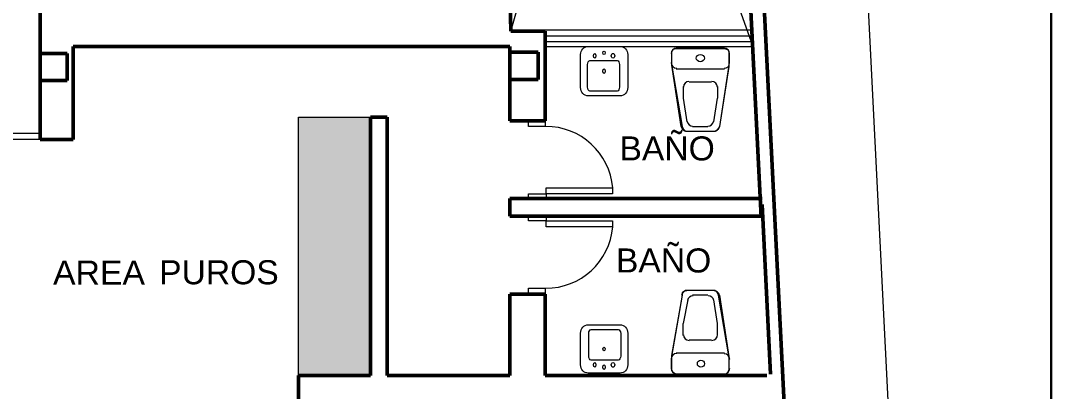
# Model space of a CAD drawing. Header units: millimetres. Extents: x 0.4 to 34.5, y 0.3 to 53.8.
# Drawn here: x 25.29 to 34.54, y 11.95 to 15.28 of the extents above; entities that cross this region are included whole.
import ezdxf

# ---------------------------------------------------------------- set-up
doc = ezdxf.new("R2010")
doc.units = ezdxf.units.MM
doc.header["$MEASUREMENT"] = 0
doc.layers.add('Layer 1', color=7, linetype='Continuous')

msp = doc.modelspace()

# ---------------------------------------------------------------- hatches: boundary and pattern name
at = {"layer": 'Layer 1', "true_color": 0xeee8cc}
msp.add_hatch(color=254, dxfattribs=at).paths.add_polyline_path([(27.7857, 14.4097), (28.4313, 14.4097), (28.4313, 12.0919), (27.7857, 12.0919)])

# ---------------------------------------------------------------- linework, layer by layer
at = {"layer": 'Layer 1', "lineweight": 0}
for points in [[(0.3528, 53.58), (34.5381, 53.58), (34.5381, 0.344), (0.3528, 0.344), (0.3528, 53.58)], [(0.3528, 53.58), (34.5293, 53.58), (34.5293, 0.3528), (0.3528, 0.3528), (0.3528, 53.58)], [(31.5218, 14.2827), (31.5535, 14.3039), (31.5641, 14.325), (31.6488, 14.8648), (31.6488, 14.8965), (31.6488, 14.9918), (31.6382, 15.013), (31.6064, 15.0235), (31.1619, 15.0235), (31.1408, 15.013), (31.1302, 14.9918), (31.1302, 14.886), (31.2254, 14.325), (31.236, 14.3039), (31.2572, 14.2827), (31.5218, 14.2827)], [(27.7857, 14.4097), (28.4313, 14.4097), (28.4313, 12.0919), (27.7857, 12.0919), (27.7857, 14.4097)], [(31.2572, 12.8539), (31.2254, 12.8327), (31.2254, 12.8115), (31.1302, 12.2718), (31.1302, 12.24), (31.1302, 12.1448), (31.1408, 12.1236), (31.1725, 12.1025), (31.617, 12.1025), (31.6382, 12.1236), (31.6488, 12.1448), (31.6488, 12.2506), (31.5535, 12.8115), (31.543, 12.8327), (31.5218, 12.8539), (31.2572, 12.8539)]]:
    msp.add_lwpolyline(points, dxfattribs=at)
at = {"layer": 'Layer 1', "color": 7, "lineweight": 5, "true_color": 0xffffff}
for points in [[(30.5375, 43.843), (32.686, 0.9367)], [(32.5378, 3.9424), (30.9397, 35.7041)], [(29.5426, 21.5431), (31.8605, 15.0447)], [(29.6908, 15.1823), (31.5324, 21.5431)], [(29.9977, 15.1929), (31.8605, 15.1929)], [(29.9977, 15.14), (31.8605, 15.14)], [(29.9977, 15.0871), (31.8605, 15.0871)], [(29.9977, 15.0447), (31.8605, 15.0447)], [(31.1302, 14.9812), (31.1302, 14.8965)], [(31.1725, 15.0341), (31.6064, 15.0341)], [(31.6488, 14.9812), (31.6488, 14.8965)], [(31.1302, 14.8754), (31.2148, 14.325)], [(31.1725, 14.8436), (31.6064, 14.8436)], [(31.5641, 14.325), (31.6488, 14.8754)], [(31.2889, 14.7272), (31.49, 14.7272)], [(31.236, 14.6849), (31.236, 14.579)], [(31.543, 14.6849), (31.543, 14.579)], [(31.236, 14.579), (31.2678, 14.3674)], [(31.5112, 14.3674), (31.543, 14.579)], [(29.8495, 14.378), (29.9977, 14.378), (29.9977, 14.325), (29.8495, 14.325), (29.8495, 14.378)], [(25.4679, 14.2615), (20.0385, 14.2615)], [(31.2678, 14.2827), (31.49, 14.2827)], [(31.3207, 14.325), (31.4583, 14.325)], [(31.49, 14.2827), (31.5112, 14.2827)], [(25.4679, 14.2086), (19.9856, 14.2086)], [(29.8495, 13.7218), (30.0083, 13.7218), (30.0083, 13.6794), (29.8495, 13.6794), (29.8495, 13.7218)], [(30.0083, 13.7747), (30.601, 13.7747), (30.601, 13.7218), (30.0083, 13.7218), (30.0083, 13.7747)], [(29.8495, 13.5207), (30.0083, 13.5207), (30.0083, 13.4783), (29.8495, 13.4783), (29.8495, 13.5207)], [(30.0083, 13.4783), (30.601, 13.4783), (30.601, 13.4254), (30.0083, 13.4254), (30.0083, 13.4783)], [(29.8495, 12.8751), (29.9977, 12.8751), (29.9977, 12.8221), (29.8495, 12.8221), (29.8495, 12.8751)], [(31.2889, 12.8539), (31.2678, 12.8539)], [(31.5112, 12.8539), (31.2889, 12.8539)], [(31.2254, 12.8115), (31.1302, 12.2612)], [(31.2784, 12.7692), (31.236, 12.5575)], [(31.4583, 12.8115), (31.3207, 12.8115)], [(31.543, 12.5575), (31.5112, 12.7692)], [(31.6488, 12.2612), (31.5641, 12.8115)], [(31.236, 12.4517), (31.236, 12.5575)], [(31.543, 12.4517), (31.543, 12.5575)], [(31.49, 12.4094), (31.2889, 12.4094)], [(31.1302, 12.1554), (31.1302, 12.24)], [(31.6064, 12.293), (31.1725, 12.293)], [(31.6488, 12.1554), (31.6488, 12.24)], [(31.6064, 12.1025), (31.1831, 12.1025)]]:
    msp.add_lwpolyline(points, dxfattribs=at)
at = {"layer": 'Layer 1', "color": 1, "lineweight": 5, "true_color": 0xff0000}
msp.add_lwpolyline([(33.4692, 3.9953), (31.4688, 43.8853)], dxfattribs=at)
at = {"layer": 'Layer 1', "color": 7, "lineweight": 50, "true_color": 0xffffff}
for points in [[(30.9397, 35.7041), (32.5378, 3.9424)], [(30.8338, 35.5559), (31.9346, 13.5101)], [(29.5426, 21.5431), (29.6908, 15.1823)], [(25.4679, 15.3411), (25.4679, 14.2086)], [(29.6908, 15.1823), (29.9977, 15.1823)], [(29.9977, 15.1823), (29.9977, 14.378)], [(25.7113, 14.9812), (25.4679, 14.9812)], [(25.4679, 14.9812), (25.4679, 14.7378)], [(25.7113, 14.7378), (25.7113, 14.9812)], [(25.7643, 15.0447), (29.6802, 15.0447)], [(25.7643, 15.0447), (25.7643, 14.2086)], [(29.6802, 15.0447), (29.6802, 14.378)], [(29.9342, 14.9918), (29.6802, 14.9918)], [(29.6802, 14.9918), (29.6802, 14.7484)], [(29.9342, 14.7484), (29.9342, 14.9918)], [(25.4679, 14.7378), (25.7113, 14.7378)], [(29.6802, 14.7484), (29.9342, 14.7484)], [(28.4313, 14.4097), (28.5795, 14.4097)], [(28.4313, 14.4097), (28.4313, 12.0919)], [(28.5795, 14.4097), (28.5795, 12.0919)], [(28.5795, 14.4097), (28.5795, 12.0919)], [(29.6802, 14.378), (29.9977, 14.378)], [(25.4679, 14.2086), (25.7643, 14.2086)], [(29.6802, 13.6794), (29.6802, 13.5207)], [(29.6802, 13.6794), (31.9451, 13.6794)], [(29.9977, 13.6794), (31.9451, 13.6794)], [(31.9451, 13.6265), (32.0192, 12.1025)], [(29.6802, 13.5207), (31.9451, 13.5207)], [(29.6802, 12.8221), (29.6802, 12.0919)], [(29.6802, 12.8221), (29.9977, 12.8221)], [(29.9977, 12.8221), (29.9977, 12.0919)], [(28.4313, 12.0919), (27.7857, 12.0919)], [(27.7857, 9.9434), (27.7857, 12.0919)], [(29.6802, 12.0919), (28.5795, 12.0919)], [(31.9875, 12.0919), (29.9977, 12.0919)]]:
    msp.add_lwpolyline(points, dxfattribs=at)
at = {"layer": 'Layer 1', "color": 96, "lineweight": 5, "true_color": 0x008000}
msp.add_lwpolyline([(27.7857, 14.4097), (28.4313, 14.4097), (28.4313, 12.0919), (27.7857, 12.0919), (27.7857, 14.4097)], dxfattribs=at)
at = {"layer": 'Layer 1', "lineweight": 0}
for points, knots in [([(30.3153, 14.9707), (30.3153, 14.9707), (30.3153, 14.6743), (30.3153, 14.6743), (30.3153, 14.6336), (30.3463, 14.6002), (30.384, 14.6002), (30.384, 14.6002), (30.6698, 14.6002), (30.6698, 14.6002), (30.7076, 14.6002), (30.7386, 14.6336), (30.7386, 14.6743), (30.7386, 14.6743), (30.7386, 14.9707), (30.7386, 14.9707), (30.7386, 15.0113), (30.7076, 15.0447), (30.6698, 15.0447), (30.6698, 15.0447), (30.384, 15.0447), (30.384, 15.0447), (30.3463, 15.0447), (30.3153, 15.0113), (30.3153, 14.9707)], [0, 0, 0, 0, 1, 1, 1, 2, 2, 2, 3, 3, 3, 4, 4, 4, 5, 5, 5, 6, 6, 6, 7, 7, 7, 8, 8, 8, 8]), ([(30.4528, 14.9601), (30.4528, 14.9717), (30.4481, 14.9812), (30.4423, 14.9812), (30.4364, 14.9812), (30.4317, 14.9717), (30.4317, 14.9601), (30.4317, 14.9484), (30.4364, 14.9389), (30.4423, 14.9389), (30.4481, 14.9389), (30.4528, 14.9484), (30.4528, 14.9601)], [0, 0, 0, 0, 1, 1, 1, 2, 2, 2, 3, 3, 3, 4, 4, 4, 4]), ([(30.5375, 14.9865), (30.5375, 14.9952), (30.5327, 15.0024), (30.5269, 15.0024), (30.5211, 15.0024), (30.5163, 14.9952), (30.5163, 14.9865), (30.5163, 14.9779), (30.5211, 14.9707), (30.5269, 14.9707), (30.5327, 14.9707), (30.5375, 14.9779), (30.5375, 14.9865)], [0, 0, 0, 0, 1, 1, 1, 2, 2, 2, 3, 3, 3, 4, 4, 4, 4]), ([(30.6222, 14.9601), (30.6222, 14.9717), (30.6149, 14.9812), (30.6063, 14.9812), (30.5976, 14.9812), (30.5904, 14.9717), (30.5904, 14.9601), (30.5904, 14.9484), (30.5976, 14.9389), (30.6063, 14.9389), (30.6149, 14.9389), (30.6222, 14.9484), (30.6222, 14.9601)], [0, 0, 0, 0, 1, 1, 1, 2, 2, 2, 3, 3, 3, 4, 4, 4, 4]), ([(30.3787, 14.8807), (30.3787, 14.8807), (30.3787, 14.6796), (30.3787, 14.6796), (30.3787, 14.6593), (30.3883, 14.6425), (30.3999, 14.6425), (30.3999, 14.6425), (30.6433, 14.6425), (30.6433, 14.6425), (30.655, 14.6425), (30.6645, 14.6593), (30.6645, 14.6796), (30.6645, 14.6796), (30.6645, 14.8807), (30.6645, 14.8807), (30.6645, 14.901), (30.655, 14.9177), (30.6433, 14.9177), (30.6433, 14.9177), (30.3999, 14.9177), (30.3999, 14.9177), (30.3883, 14.9177), (30.3787, 14.901), (30.3787, 14.8807)], [0, 0, 0, 0, 1, 1, 1, 2, 2, 2, 3, 3, 3, 4, 4, 4, 5, 5, 5, 6, 6, 6, 7, 7, 7, 8, 8, 8, 8]), ([(31.4265, 14.9389), (31.4265, 14.9564), (31.4098, 14.9707), (31.3895, 14.9707), (31.3691, 14.9707), (31.3524, 14.9564), (31.3524, 14.9389), (31.3524, 14.9214), (31.3691, 14.9071), (31.3895, 14.9071), (31.4098, 14.9071), (31.4265, 14.9214), (31.4265, 14.9389)], [0, 0, 0, 0, 1, 1, 1, 2, 2, 2, 3, 3, 3, 4, 4, 4, 4]), ([(30.5375, 14.8225), (30.5375, 14.8341), (30.5327, 14.8436), (30.5269, 14.8436), (30.5211, 14.8436), (30.5163, 14.8341), (30.5163, 14.8225), (30.5163, 14.8108), (30.5211, 14.8013), (30.5269, 14.8013), (30.5327, 14.8013), (30.5375, 14.8108), (30.5375, 14.8225)], [0, 0, 0, 0, 1, 1, 1, 2, 2, 2, 3, 3, 3, 4, 4, 4, 4]), ([(30.3153, 12.4729), (30.3153, 12.4729), (30.3153, 12.1871), (30.3153, 12.1871), (30.3153, 12.1465), (30.3463, 12.113), (30.384, 12.113), (30.384, 12.113), (30.6698, 12.113), (30.6698, 12.113), (30.7076, 12.113), (30.7386, 12.1465), (30.7386, 12.1871), (30.7386, 12.1871), (30.7386, 12.4729), (30.7386, 12.4729), (30.7386, 12.5135), (30.7076, 12.547), (30.6698, 12.547), (30.6698, 12.547), (30.384, 12.547), (30.384, 12.547), (30.3463, 12.547), (30.3153, 12.5135), (30.3153, 12.4729)], [0, 0, 0, 0, 1, 1, 1, 2, 2, 2, 3, 3, 3, 4, 4, 4, 5, 5, 5, 6, 6, 6, 7, 7, 7, 8, 8, 8, 8]), ([(30.3893, 12.4676), (30.3893, 12.4676), (30.3893, 12.2665), (30.3893, 12.2665), (30.3893, 12.2462), (30.3988, 12.2295), (30.4105, 12.2295), (30.4105, 12.2295), (30.6539, 12.2295), (30.6539, 12.2295), (30.6655, 12.2295), (30.6751, 12.2462), (30.6751, 12.2665), (30.6751, 12.2665), (30.6751, 12.4676), (30.6751, 12.4676), (30.6751, 12.4879), (30.6655, 12.5046), (30.6539, 12.5046), (30.6539, 12.5046), (30.4105, 12.5046), (30.4105, 12.5046), (30.3988, 12.5046), (30.3893, 12.4879), (30.3893, 12.4676)], [0, 0, 0, 0, 1, 1, 1, 2, 2, 2, 3, 3, 3, 4, 4, 4, 5, 5, 5, 6, 6, 6, 7, 7, 7, 8, 8, 8, 8]), ([(30.5375, 12.33), (30.5375, 12.3387), (30.5327, 12.3459), (30.5269, 12.3459), (30.5211, 12.3459), (30.5163, 12.3387), (30.5163, 12.33), (30.5163, 12.3213), (30.5211, 12.3141), (30.5269, 12.3141), (30.5327, 12.3141), (30.5375, 12.3213), (30.5375, 12.33)], [0, 0, 0, 0, 1, 1, 1, 2, 2, 2, 3, 3, 3, 4, 4, 4, 4]), ([(30.4528, 12.1871), (30.4528, 12.1988), (30.4481, 12.2083), (30.4423, 12.2083), (30.4364, 12.2083), (30.4317, 12.1988), (30.4317, 12.1871), (30.4317, 12.1755), (30.4364, 12.166), (30.4423, 12.166), (30.4481, 12.166), (30.4528, 12.1755), (30.4528, 12.1871)], [0, 0, 0, 0, 1, 1, 1, 2, 2, 2, 3, 3, 3, 4, 4, 4, 4]), ([(30.6222, 12.1871), (30.6222, 12.1988), (30.6149, 12.2083), (30.6063, 12.2083), (30.5976, 12.2083), (30.5904, 12.1988), (30.5904, 12.1871), (30.5904, 12.1755), (30.5976, 12.166), (30.6063, 12.166), (30.6149, 12.166), (30.6222, 12.1755), (30.6222, 12.1871)], [0, 0, 0, 0, 1, 1, 1, 2, 2, 2, 3, 3, 3, 4, 4, 4, 4]), ([(31.4265, 12.1977), (31.4265, 12.2152), (31.4123, 12.2295), (31.3948, 12.2295), (31.3773, 12.2295), (31.363, 12.2152), (31.363, 12.1977), (31.363, 12.1803), (31.3773, 12.166), (31.3948, 12.166), (31.4123, 12.166), (31.4265, 12.1803), (31.4265, 12.1977)], [0, 0, 0, 0, 1, 1, 1, 2, 2, 2, 3, 3, 3, 4, 4, 4, 4]), ([(30.5375, 12.166), (30.5375, 12.1776), (30.5327, 12.1871), (30.5269, 12.1871), (30.5211, 12.1871), (30.5163, 12.1776), (30.5163, 12.166), (30.5163, 12.1543), (30.5211, 12.1448), (30.5269, 12.1448), (30.5327, 12.1448), (30.5375, 12.1543), (30.5375, 12.166)], [0, 0, 0, 0, 1, 1, 1, 2, 2, 2, 3, 3, 3, 4, 4, 4, 4])]:
    msp.add_open_spline(points, degree=3, knots=knots, dxfattribs=at)
at = {"layer": 'Layer 1', "color": 7, "lineweight": 5, "true_color": 0xffffff}
for points, knots in [([(30.3153, 14.9707), (30.3153, 14.9707), (30.3153, 14.6743), (30.3153, 14.6743), (30.3153, 14.6336), (30.3463, 14.6002), (30.384, 14.6002), (30.384, 14.6002), (30.6698, 14.6002), (30.6698, 14.6002), (30.7076, 14.6002), (30.7386, 14.6336), (30.7386, 14.6743), (30.7386, 14.6743), (30.7386, 14.9707), (30.7386, 14.9707), (30.7386, 15.0113), (30.7076, 15.0447), (30.6698, 15.0447), (30.6698, 15.0447), (30.384, 15.0447), (30.384, 15.0447), (30.3463, 15.0447), (30.3153, 15.0113), (30.3153, 14.9707)], [0, 0, 0, 0, 1, 1, 1, 2, 2, 2, 3, 3, 3, 4, 4, 4, 5, 5, 5, 6, 6, 6, 7, 7, 7, 8, 8, 8, 8]), ([(30.4528, 14.9601), (30.4528, 14.9717), (30.4481, 14.9812), (30.4423, 14.9812), (30.4364, 14.9812), (30.4317, 14.9717), (30.4317, 14.9601), (30.4317, 14.9484), (30.4364, 14.9389), (30.4423, 14.9389), (30.4481, 14.9389), (30.4528, 14.9484), (30.4528, 14.9601)], [0, 0, 0, 0, 1, 1, 1, 2, 2, 2, 3, 3, 3, 4, 4, 4, 4]), ([(30.5375, 14.9865), (30.5375, 14.9952), (30.5327, 15.0024), (30.5269, 15.0024), (30.5211, 15.0024), (30.5163, 14.9952), (30.5163, 14.9865), (30.5163, 14.9779), (30.5211, 14.9707), (30.5269, 14.9707), (30.5327, 14.9707), (30.5375, 14.9779), (30.5375, 14.9865)], [0, 0, 0, 0, 1, 1, 1, 2, 2, 2, 3, 3, 3, 4, 4, 4, 4]), ([(30.6222, 14.9601), (30.6222, 14.9717), (30.6149, 14.9812), (30.6063, 14.9812), (30.5976, 14.9812), (30.5904, 14.9717), (30.5904, 14.9601), (30.5904, 14.9484), (30.5976, 14.9389), (30.6063, 14.9389), (30.6149, 14.9389), (30.6222, 14.9484), (30.6222, 14.9601)], [0, 0, 0, 0, 1, 1, 1, 2, 2, 2, 3, 3, 3, 4, 4, 4, 4]), ([(31.1775, 15.0296), (31.1775, 15.0296), (31.1775, 15.0296), (31.1775, 15.0296), (31.15, 15.0296), (31.1274, 15.0071), (31.1274, 14.9796)], [0, 0, 0, 0, 1, 1, 1, 2, 2, 2, 2]), ([(31.6525, 14.9796), (31.6525, 14.9796), (31.6525, 14.9796), (31.6525, 14.9796), (31.6525, 15.0071), (31.63, 15.0296), (31.6024, 15.0296)], [0, 0, 0, 0, 1, 1, 1, 2, 2, 2, 2]), ([(30.3787, 14.8807), (30.3787, 14.8807), (30.3787, 14.6796), (30.3787, 14.6796), (30.3787, 14.6593), (30.3883, 14.6425), (30.3999, 14.6425), (30.3999, 14.6425), (30.6433, 14.6425), (30.6433, 14.6425), (30.655, 14.6425), (30.6645, 14.6593), (30.6645, 14.6796), (30.6645, 14.6796), (30.6645, 14.8807), (30.6645, 14.8807), (30.6645, 14.901), (30.655, 14.9177), (30.6433, 14.9177), (30.6433, 14.9177), (30.3999, 14.9177), (30.3999, 14.9177), (30.3883, 14.9177), (30.3787, 14.901), (30.3787, 14.8807)], [0, 0, 0, 0, 1, 1, 1, 2, 2, 2, 3, 3, 3, 4, 4, 4, 5, 5, 5, 6, 6, 6, 7, 7, 7, 8, 8, 8, 8]), ([(31.1274, 14.8996), (31.1274, 14.8996), (31.1274, 14.8996), (31.1274, 14.8996), (31.1274, 14.8722), (31.15, 14.8496), (31.1775, 14.8496)], [0, 0, 0, 0, 1, 1, 1, 2, 2, 2, 2]), ([(31.4265, 14.9389), (31.4265, 14.9564), (31.4098, 14.9707), (31.3895, 14.9707), (31.3691, 14.9707), (31.3524, 14.9564), (31.3524, 14.9389), (31.3524, 14.9214), (31.3691, 14.9071), (31.3895, 14.9071), (31.4098, 14.9071), (31.4265, 14.9214), (31.4265, 14.9389)], [0, 0, 0, 0, 1, 1, 1, 2, 2, 2, 3, 3, 3, 4, 4, 4, 4]), ([(31.6024, 14.8477), (31.6024, 14.8477), (31.6024, 14.8477), (31.6024, 14.8477), (31.63, 14.8477), (31.6525, 14.8702), (31.6525, 14.8976)], [0, 0, 0, 0, 1, 1, 1, 2, 2, 2, 2]), ([(30.5375, 14.8225), (30.5375, 14.8341), (30.5327, 14.8436), (30.5269, 14.8436), (30.5211, 14.8436), (30.5163, 14.8341), (30.5163, 14.8225), (30.5163, 14.8108), (30.5211, 14.8013), (30.5269, 14.8013), (30.5327, 14.8013), (30.5375, 14.8108), (30.5375, 14.8225)], [0, 0, 0, 0, 1, 1, 1, 2, 2, 2, 3, 3, 3, 4, 4, 4, 4]), ([(31.2875, 14.7297), (31.2875, 14.7297), (31.2875, 14.7297), (31.2875, 14.7297), (31.2601, 14.7297), (31.2375, 14.707), (31.2375, 14.6796)], [0, 0, 0, 0, 1, 1, 1, 2, 2, 2, 2]), ([(31.5424, 14.6796), (31.5424, 14.6796), (31.5424, 14.6796), (31.5424, 14.6796), (31.5424, 14.707), (31.5199, 14.7297), (31.4924, 14.7297)], [0, 0, 0, 0, 1, 1, 1, 2, 2, 2, 2]), ([(31.271, 14.3718), (31.271, 14.3718), (31.271, 14.3718), (31.271, 14.3718), (31.2749, 14.3476), (31.2959, 14.3296), (31.3205, 14.3296)], [0, 0, 0, 0, 1, 1, 1, 2, 2, 2, 2]), ([(31.4566, 14.3296), (31.4566, 14.3296), (31.4566, 14.3296), (31.4566, 14.3296), (31.4813, 14.3292), (31.503, 14.3472), (31.5069, 14.3718)], [0, 0, 0, 0, 1, 1, 1, 2, 2, 2, 2]), ([(30.604, 13.7752), (30.604, 13.7752), (30.604, 13.7752), (30.604, 13.7752), (30.5793, 14.0867), (30.3141, 14.3289), (30.0017, 14.3252)], [0, 0, 0, 0, 1, 1, 1, 2, 2, 2, 2]), ([(31.2191, 14.3268), (31.2191, 14.3268), (31.2191, 14.3268), (31.2191, 14.3268), (31.2229, 14.3026), (31.244, 14.2846), (31.2684, 14.2846)], [0, 0, 0, 0, 1, 1, 1, 2, 2, 2, 2]), ([(31.5114, 14.2846), (31.5114, 14.2846), (31.5114, 14.2846), (31.5114, 14.2846), (31.5359, 14.2846), (31.557, 14.3026), (31.5608, 14.3268)], [0, 0, 0, 0, 1, 1, 1, 2, 2, 2, 2]), ([(30.0017, 12.8752), (30.0017, 12.8752), (30.0017, 12.8752), (30.0017, 12.8752), (30.3141, 12.8714), (30.5793, 13.1136), (30.604, 13.4251)], [0, 0, 0, 0, 1, 1, 1, 2, 2, 2, 2]), ([(31.2695, 12.8515), (31.2695, 12.8515), (31.2695, 12.8515), (31.2695, 12.8515), (31.2449, 12.8515), (31.2238, 12.8335), (31.2201, 12.8092)], [0, 0, 0, 0, 1, 1, 1, 2, 2, 2, 2]), ([(31.5619, 12.8092), (31.5619, 12.8092), (31.5619, 12.8092), (31.5619, 12.8092), (31.5581, 12.8335), (31.537, 12.8515), (31.5125, 12.8515)], [0, 0, 0, 0, 1, 1, 1, 2, 2, 2, 2]), ([(31.3244, 12.8065), (31.3244, 12.8065), (31.3244, 12.8065), (31.3244, 12.8065), (31.2995, 12.8069), (31.2779, 12.7888), (31.274, 12.7643)], [0, 0, 0, 0, 1, 1, 1, 2, 2, 2, 2]), ([(31.5098, 12.7643), (31.5098, 12.7643), (31.5098, 12.7643), (31.5098, 12.7643), (31.506, 12.7885), (31.485, 12.8065), (31.4605, 12.8065)], [0, 0, 0, 0, 1, 1, 1, 2, 2, 2, 2]), ([(30.3153, 12.4729), (30.3153, 12.4729), (30.3153, 12.1871), (30.3153, 12.1871), (30.3153, 12.1465), (30.3463, 12.113), (30.384, 12.113), (30.384, 12.113), (30.6698, 12.113), (30.6698, 12.113), (30.7076, 12.113), (30.7386, 12.1465), (30.7386, 12.1871), (30.7386, 12.1871), (30.7386, 12.4729), (30.7386, 12.4729), (30.7386, 12.5135), (30.7076, 12.547), (30.6698, 12.547), (30.6698, 12.547), (30.384, 12.547), (30.384, 12.547), (30.3463, 12.547), (30.3153, 12.5135), (30.3153, 12.4729)], [0, 0, 0, 0, 1, 1, 1, 2, 2, 2, 3, 3, 3, 4, 4, 4, 5, 5, 5, 6, 6, 6, 7, 7, 7, 8, 8, 8, 8]), ([(30.3893, 12.4676), (30.3893, 12.4676), (30.3893, 12.2665), (30.3893, 12.2665), (30.3893, 12.2462), (30.3988, 12.2295), (30.4105, 12.2295), (30.4105, 12.2295), (30.6539, 12.2295), (30.6539, 12.2295), (30.6655, 12.2295), (30.6751, 12.2462), (30.6751, 12.2665), (30.6751, 12.2665), (30.6751, 12.4676), (30.6751, 12.4676), (30.6751, 12.4879), (30.6655, 12.5046), (30.6539, 12.5046), (30.6539, 12.5046), (30.4105, 12.5046), (30.4105, 12.5046), (30.3988, 12.5046), (30.3893, 12.4879), (30.3893, 12.4676)], [0, 0, 0, 0, 1, 1, 1, 2, 2, 2, 3, 3, 3, 4, 4, 4, 5, 5, 5, 6, 6, 6, 7, 7, 7, 8, 8, 8, 8]), ([(31.2384, 12.4565), (31.2384, 12.4565), (31.2384, 12.4565), (31.2384, 12.4565), (31.2384, 12.4291), (31.261, 12.4064), (31.2884, 12.4064)], [0, 0, 0, 0, 1, 1, 1, 2, 2, 2, 2]), ([(31.4935, 12.4064), (31.4935, 12.4064), (31.4935, 12.4064), (31.4935, 12.4064), (31.521, 12.4064), (31.5435, 12.4291), (31.5435, 12.4565)], [0, 0, 0, 0, 1, 1, 1, 2, 2, 2, 2]), ([(30.5375, 12.33), (30.5375, 12.3387), (30.5327, 12.3459), (30.5269, 12.3459), (30.5211, 12.3459), (30.5163, 12.3387), (30.5163, 12.33), (30.5163, 12.3213), (30.5211, 12.3141), (30.5269, 12.3141), (30.5327, 12.3141), (30.5375, 12.3213), (30.5375, 12.33)], [0, 0, 0, 0, 1, 1, 1, 2, 2, 2, 3, 3, 3, 4, 4, 4, 4]), ([(30.4528, 12.1871), (30.4528, 12.1988), (30.4481, 12.2083), (30.4423, 12.2083), (30.4364, 12.2083), (30.4317, 12.1988), (30.4317, 12.1871), (30.4317, 12.1755), (30.4364, 12.166), (30.4423, 12.166), (30.4481, 12.166), (30.4528, 12.1755), (30.4528, 12.1871)], [0, 0, 0, 0, 1, 1, 1, 2, 2, 2, 3, 3, 3, 4, 4, 4, 4]), ([(30.6222, 12.1871), (30.6222, 12.1988), (30.6149, 12.2083), (30.6063, 12.2083), (30.5976, 12.2083), (30.5904, 12.1988), (30.5904, 12.1871), (30.5904, 12.1755), (30.5976, 12.166), (30.6063, 12.166), (30.6149, 12.166), (30.6222, 12.1755), (30.6222, 12.1871)], [0, 0, 0, 0, 1, 1, 1, 2, 2, 2, 3, 3, 3, 4, 4, 4, 4]), ([(31.1785, 12.2885), (31.1785, 12.2885), (31.1785, 12.2885), (31.1785, 12.2885), (31.151, 12.2885), (31.1285, 12.2659), (31.1285, 12.2385)], [0, 0, 0, 0, 1, 1, 1, 2, 2, 2, 2]), ([(31.4265, 12.1977), (31.4265, 12.2152), (31.4123, 12.2295), (31.3948, 12.2295), (31.3773, 12.2295), (31.363, 12.2152), (31.363, 12.1977), (31.363, 12.1803), (31.3773, 12.166), (31.3948, 12.166), (31.4123, 12.166), (31.4265, 12.1803), (31.4265, 12.1977)], [0, 0, 0, 0, 1, 1, 1, 2, 2, 2, 3, 3, 3, 4, 4, 4, 4]), ([(31.6534, 12.2365), (31.6534, 12.2365), (31.6534, 12.2365), (31.6534, 12.2365), (31.6534, 12.2638), (31.6309, 12.2865), (31.6035, 12.2865)], [0, 0, 0, 0, 1, 1, 1, 2, 2, 2, 2]), ([(30.5375, 12.166), (30.5375, 12.1776), (30.5327, 12.1871), (30.5269, 12.1871), (30.5211, 12.1871), (30.5163, 12.1776), (30.5163, 12.166), (30.5163, 12.1543), (30.5211, 12.1448), (30.5269, 12.1448), (30.5327, 12.1448), (30.5375, 12.1543), (30.5375, 12.166)], [0, 0, 0, 0, 1, 1, 1, 2, 2, 2, 3, 3, 3, 4, 4, 4, 4]), ([(31.1285, 12.1564), (31.1285, 12.1564), (31.1285, 12.1564), (31.1285, 12.1564), (31.1285, 12.129), (31.151, 12.1065), (31.1785, 12.1065)], [0, 0, 0, 0, 1, 1, 1, 2, 2, 2, 2]), ([(31.6035, 12.1065), (31.6035, 12.1065), (31.6035, 12.1065), (31.6035, 12.1065), (31.6309, 12.1065), (31.6534, 12.129), (31.6534, 12.1564)], [0, 0, 0, 0, 1, 1, 1, 2, 2, 2, 2])]:
    msp.add_open_spline(points, degree=3, knots=knots, dxfattribs=at)

# ---------------------------------------------------------------- texts
at = {"layer": 'Layer 1', "color": 7, "true_color": 0xffffff, "char_height": 0.215907, "attachment_point": 7}
for s, insert in [('\\fArial|b0|i0|c0|p34;\\W1.00012;BAÑO', (30.6645, 14.0181)), ('\\fArial|b0|i0|c0|p34;\\W1.00012;BAÑO', (30.6327, 13.0127)), ('\\fArial|b0|i0|c0|p34;\\W1; PUROS', (26.4521, 12.9069)), ('\\fArial|b0|i0|c0|p34;\\W1.00379;AREA', (25.5843, 12.9069))]:
    msp.add_mtext(s, dxfattribs=dict(at, insert=insert))

doc.saveas('drawing.dxf')
